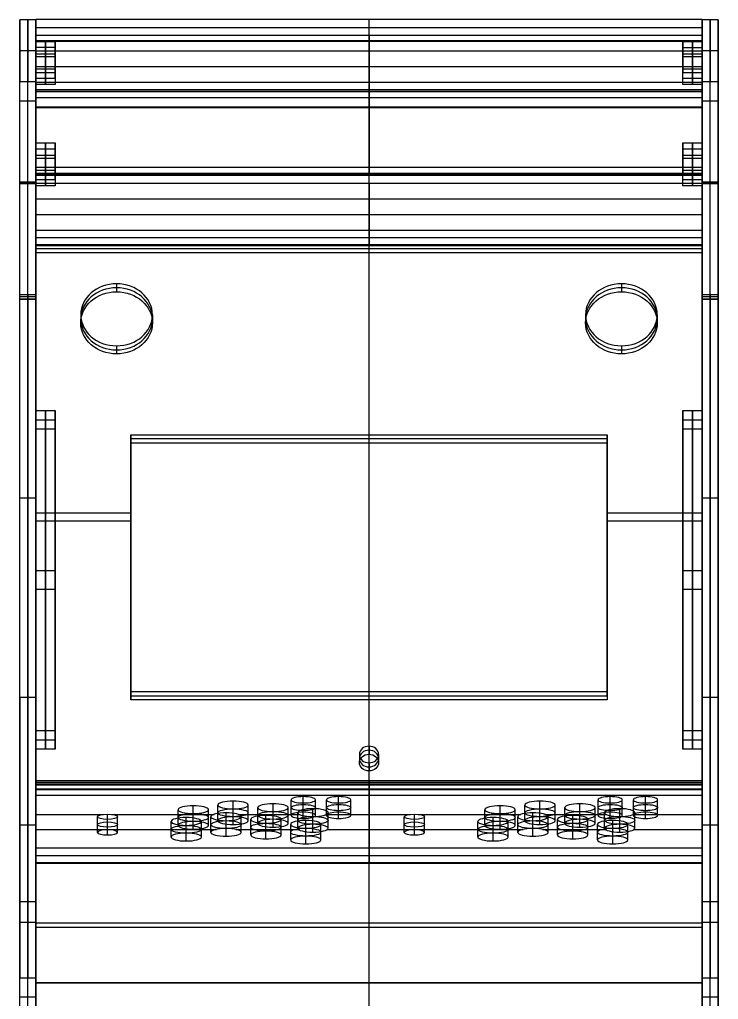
# Model space of a CAD drawing. Header units: inches. Extents: x -39 to 1364, y -34 to 172.
# Drawn here: x 196.37 to 229.08, y 35.23 to 81.08 of the extents above; entities that cross this region are included whole.
import ezdxf

# ---------------------------------------------------------------- set-up
doc = ezdxf.new("R2010")
doc.units = ezdxf.units.IN
doc.header["$MEASUREMENT"] = 0
doc.layers.get('0').update_dxf_attribs({"true_color": 0x000000})

# ---------------------------------------------------------------- blocks, each defined once
blk = doc.blocks.new('Buttonpanel')
at = {"color": 0, "linetype": 'ByBlock', "lineweight": -2}
for p, q in [((31.52, 95.881, -21.868), (31.52, 96.229, -21.265)), ((31.52, 96.229, -21.265), (31.52, 89.563, 3.615)), ((-1.485, 96.055, -21.566), (64.525, 96.055, -21.566)), ((-1.485, 88.73, 3.392), (-1.485, 95.524, -21.963)), ((-1.485, 95.346, -22.011), (64.525, 95.346, -22.011)), ((31.52, 95.881, -21.868), (31.52, 94.811, -22.154)), ((64.525, 95.524, -21.963), (64.525, 88.73, 3.392)), ((18.059, 92.668, -14.155), (18.059, 94.213, -13.741)), ((23.809, 92.797, -14.638), (23.809, 94.343, -14.224)), ((25.009, 93.108, -15.797), (25.009, 94.653, -15.383)), ((26.209, 92.797, -14.638), (26.209, 94.343, -14.224)), ((27.309, 92.797, -14.638), (27.309, 94.343, -14.224)), ((28.509, 93.108, -15.797), (28.509, 94.653, -15.383)), ((29.709, 92.797, -14.638), (29.709, 94.343, -14.224)), ((31.52, 88.017, 3.201), (31.52, 94.811, -22.154)), ((48.459, 92.668, -14.155), (48.459, 94.213, -13.741)), ((54.209, 92.797, -14.638), (54.209, 94.343, -14.224)), ((55.409, 93.108, -15.797), (55.409, 94.653, -15.383)), ((56.609, 92.797, -14.638), (56.609, 94.343, -14.224)), ((57.709, 92.797, -14.638), (57.709, 94.343, -14.224)), ((58.909, 93.108, -15.797), (58.909, 94.653, -15.383)), ((60.109, 92.797, -14.638), (60.109, 94.343, -14.224)), ((12.609, 91.814, -10.968), (12.609, 93.359, -10.554)), ((14.109, 92.202, -12.417), (14.109, 93.747, -12.003)), ((15.609, 91.814, -10.968), (15.609, 93.359, -10.554)), ((16.559, 92.28, -12.706), (16.559, 93.825, -12.292)), ((18.059, 91.891, -11.258), (18.059, 93.437, -10.843)), ((19.559, 92.28, -12.706), (19.559, 93.825, -12.292)), ((20.509, 92.021, -11.74), (20.509, 93.566, -11.326)), ((22.009, 92.409, -13.189), (22.009, 93.954, -12.775)), ((22.009, 91.632, -10.292), (22.009, 93.178, -9.877)), ((23.509, 92.021, -11.74), (23.509, 93.566, -11.326)), ((25.009, 92.487, -13.479), (25.009, 94.032, -13.065)), ((25.959, 91.917, -11.354), (25.959, 93.463, -10.94)), ((28.509, 92.487, -13.479), (28.509, 94.032, -13.065)), ((43.009, 91.814, -10.968), (43.009, 93.359, -10.554)), ((44.509, 92.202, -12.417), (44.509, 93.747, -12.003)), ((46.009, 91.814, -10.968), (46.009, 93.359, -10.554)), ((46.959, 92.28, -12.706), (46.959, 93.825, -12.292)), ((48.459, 91.891, -11.258), (48.459, 93.437, -10.843)), ((49.959, 92.28, -12.706), (49.959, 93.825, -12.292)), ((50.909, 92.021, -11.74), (50.909, 93.566, -11.326)), ((52.409, 92.409, -13.189), (52.409, 93.954, -12.775)), ((52.409, 91.632, -10.292), (52.409, 93.178, -9.877)), ((53.909, 92.021, -11.74), (53.909, 93.566, -11.326)), ((55.409, 92.487, -13.479), (55.409, 94.032, -13.065)), ((56.359, 91.917, -11.354), (56.359, 93.463, -10.94)), ((58.909, 92.487, -13.479), (58.909, 94.032, -13.065)), ((-1.485, 92.955, -9.047), (-1.485, 91.41, -9.461)), ((-1.485, 92.896, -8.825), (5.2, 92.896, -8.825)), ((4.614, 91.115, -8.36), (4.614, 92.66, -7.946)), ((5.614, 91.374, -9.326), (5.614, 92.919, -8.912)), ((5.614, 90.856, -7.394), (5.614, 92.401, -6.98)), ((6.028, 92.896, -8.825), (16.166, 92.896, -8.825)), ((6.614, 91.115, -8.36), (6.614, 92.66, -7.946)), ((11.909, 90.649, -6.621), (11.909, 92.194, -6.207)), ((13.409, 91.037, -8.07), (13.409, 92.583, -7.656)), ((14.109, 91.425, -9.519), (14.109, 92.971, -9.105)), ((14.909, 90.649, -6.621), (14.909, 92.194, -6.207)), ((15.859, 91.115, -8.36), (15.859, 92.66, -7.946)), ((17.359, 91.503, -9.809), (17.359, 93.049, -9.395)), ((17.359, 90.727, -6.911), (17.359, 92.272, -6.497)), ((18.551, 92.896, -8.825), (24.627, 92.896, -8.825)), ((18.859, 91.115, -8.36), (18.859, 92.66, -7.946)), ((19.809, 90.856, -7.394), (19.809, 92.401, -6.98)), ((21.309, 91.244, -8.843), (21.309, 92.79, -8.429)), ((22.809, 90.856, -7.394), (22.809, 92.401, -6.98)), ((24.459, 91.529, -9.905), (24.459, 93.074, -9.491)), ((25.259, 90.752, -7.007), (25.259, 92.298, -6.593)), ((25.959, 91.141, -8.456), (25.959, 92.686, -8.042)), ((27.291, 92.896, -8.825), (35.6, 92.896, -8.825)), ((27.459, 91.529, -9.905), (27.459, 93.074, -9.491)), ((35.014, 91.115, -8.36), (35.014, 92.66, -7.946)), ((36.014, 91.374, -9.326), (36.014, 92.919, -8.912)), ((36.014, 90.856, -7.394), (36.014, 92.401, -6.98)), ((36.428, 92.896, -8.825), (46.566, 92.896, -8.825)), ((37.014, 91.115, -8.36), (37.014, 92.66, -7.946)), ((42.309, 90.649, -6.621), (42.309, 92.194, -6.207)), ((43.809, 91.037, -8.07), (43.809, 92.583, -7.656)), ((44.509, 91.425, -9.519), (44.509, 92.971, -9.105)), ((45.309, 90.649, -6.621), (45.309, 92.194, -6.207)), ((46.259, 91.115, -8.36), (46.259, 92.66, -7.946)), ((47.759, 91.503, -9.809), (47.759, 93.049, -9.395)), ((47.759, 90.727, -6.911), (47.759, 92.272, -6.497)), ((48.951, 92.896, -8.825), (55.027, 92.896, -8.825)), ((49.259, 91.115, -8.36), (49.259, 92.66, -7.946)), ((50.209, 90.856, -7.394), (50.209, 92.401, -6.98)), ((51.709, 91.244, -8.843), (51.709, 92.79, -8.429)), ((53.209, 90.856, -7.394), (53.209, 92.401, -6.98)), ((54.859, 91.529, -9.905), (54.859, 93.074, -9.491)), ((55.659, 90.752, -7.007), (55.659, 92.298, -6.593)), ((56.359, 91.141, -8.456), (56.359, 92.686, -8.042)), ((57.691, 92.896, -8.825), (64.525, 92.896, -8.825)), ((57.859, 91.529, -9.905), (57.859, 93.074, -9.491)), ((64.525, 92.955, -9.047), (64.525, 91.41, -9.461)), ((-1.485, 91.414, -9.477), (16.403, 91.414, -9.477)), ((13.409, 90.261, -5.172), (13.409, 91.806, -4.758)), ((18.314, 91.414, -9.477), (24.526, 91.414, -9.477)), ((21.309, 90.468, -5.945), (21.309, 92.013, -5.531)), ((23.759, 90.364, -5.559), (23.759, 91.91, -5.144)), ((25.259, 89.976, -4.11), (25.259, 91.522, -3.696)), ((26.759, 90.364, -5.559), (26.759, 91.91, -5.144)), ((27.392, 91.414, -9.477), (46.803, 91.414, -9.477)), ((43.809, 90.261, -5.172), (43.809, 91.806, -4.758)), ((48.714, 91.414, -9.477), (54.926, 91.414, -9.477)), ((51.709, 90.468, -5.945), (51.709, 92.013, -5.531)), ((54.159, 90.364, -5.559), (54.159, 91.91, -5.144)), ((55.659, 89.976, -4.11), (55.659, 91.522, -3.696)), ((57.159, 90.364, -5.559), (57.159, 91.91, -5.144)), ((57.792, 91.414, -9.477), (64.525, 91.414, -9.477)), ((31.52, 89.563, 3.615), (31.52, 88.017, 3.201)), ((64.525, 88.79, 3.408), (-1.485, 88.79, 3.408))]:
    blk.add_line(p, q, dxfattribs=at)
at = {"color": 0, "linetype": 'ByBlock', "lineweight": -2, "extrusion": (0, 0.965926, 0.258819)}
for centre, radius in [((-18.059, -36.157, 86.647), 1.5), ((-22.009, -35.157, 86.647), 1.5), ((-25.009, -38.157, 86.647), 1.2), ((-28.509, -38.157, 86.647), 1.2), ((-48.459, -36.157, 86.647), 1.5), ((-52.409, -35.157, 86.647), 1.5), ((-55.409, -38.157, 86.647), 1.2), ((-58.909, -38.157, 86.647), 1.2), ((-14.109, -34.357, 86.647), 1.5), ((-17.359, -31.657, 86.647), 1.5), ((-25.959, -33.257, 86.647), 1.5), ((-44.509, -34.357, 86.647), 1.5), ((-47.759, -31.657, 86.647), 1.5), ((-56.359, -33.257, 86.647), 1.5), ((-5.614, -31.657, 86.647), 1), ((-13.409, -29.857, 86.647), 1.5), ((-21.309, -30.657, 86.647), 1.5), ((-25.259, -28.757, 86.647), 1.5), ((-36.014, -31.657, 86.647), 1), ((-43.809, -29.857, 86.647), 1.5), ((-51.709, -30.657, 86.647), 1.5), ((-55.659, -28.757, 86.647), 1.5)]:
    blk.add_circle(centre, radius, dxfattribs=at)
for centre, radius, start, end in [((-18.059, -36.157, 87.447), 1.5, 180, 0), ((-28.509, -38.157, 87.447), 1.2, 180, 360), ((-48.459, -36.157, 87.447), 1.5, 180, 360), ((-55.409, -38.157, 87.447), 1.2, 180, 0), ((-58.909, -38.157, 87.447), 1.2, 180, 360), ((-14.109, -34.357, 87.447), 1.5, 180, 0), ((-25.959, -33.257, 87.447), 1.5, 180, 0), ((-44.509, -34.357, 87.447), 1.5, 180, 360), ((-44.509, -34.357, 87.447), 1.5, 360, 180), ((-56.359, -33.257, 87.447), 1.5, 180, 0), ((-13.409, -29.857, 87.447), 1.5, 180, 0), ((-14.109, -34.357, 85.847), 1.5, 180, 0), ((-17.359, -31.657, 87.447), 1.5, 180, 0), ((-18.059, -36.157, 85.847), 1.5, 180, 0), ((-21.309, -30.657, 87.447), 1.5, 180, 360), ((-22.009, -35.157, 85.847), 1.5, 180, 0), ((-25.259, -28.757, 87.447), 1.5, 180, 0), ((-28.509, -38.157, 85.847), 1.2, 180, 360), ((-43.809, -29.857, 87.447), 1.5, 180, 360), ((-44.509, -34.357, 85.847), 1.5, 180, 360), ((-47.759, -31.657, 87.447), 1.5, 180, 360), ((-48.459, -36.157, 85.847), 1.5, 180, 0), ((-48.459, -36.157, 85.847), 1.5, 0, 180), ((-51.709, -30.657, 87.447), 1.5, 180, 0), ((-52.409, -35.157, 85.847), 1.5, 180, 0), ((-55.659, -28.757, 87.447), 1.5, 180, 360), ((-55.409, -38.157, 85.847), 1.2, 180, 0), ((-58.909, -38.157, 85.847), 1.2, 180, 0), ((-58.909, -38.157, 85.847), 1.2, 0, 180), ((-5.614, -31.657, 85.847), 1, 180, 0), ((-17.359, -31.657, 85.847), 1.5, 180, 360), ((-21.309, -30.657, 85.847), 1.5, 180, 360), ((-22.009, -35.157, 85.847), 1.5, 0, 180), ((-36.014, -31.657, 85.847), 1, 180, 0), ((-47.759, -31.657, 85.847), 1.5, 180, 0), ((-51.709, -30.657, 85.847), 1.5, 180, 0), ((-52.409, -35.157, 85.847), 1.5, 0, 180), ((-56.359, -33.257, 85.847), 1.5, 180, 0), ((-56.359, -33.257, 85.847), 1.5, 0, 180), ((-25.259, -28.757, 85.847), 1.5, 180, 0), ((-25.259, -28.757, 85.847), 1.5, 0, 180), ((-43.809, -29.857, 85.847), 1.5, 180, 0), ((-47.759, -31.657, 85.847), 1.5, 0, 180), ((-55.659, -28.757, 85.847), 1.5, 180, 0)]:
    blk.add_arc(centre, radius, start, end, dxfattribs=at)
at = {"color": 0, "linetype": 'ByBlock', "lineweight": -2, "extrusion": (1.1822e-14, 0.965926, 0.258819)}
blk.add_arc((-25.009, -38.157, 87.447), 1.2, 180, 0, dxfattribs=at)
at = {"color": 0, "linetype": 'ByBlock', "lineweight": -2, "extrusion": (5.71943e-15, 0.965926, 0.258819)}
blk.add_arc((-25.009, -38.157, 87.447), 1.2, 0, 180, dxfattribs=at)
at = {"color": 0, "linetype": 'ByBlock', "lineweight": -2, "extrusion": (3.99535e-15, 0.965926, 0.258819)}
blk.add_arc((-28.509, -38.157, 87.447), 1.2, 0, 180, dxfattribs=at)
at = {"color": 0, "linetype": 'ByBlock', "lineweight": -2, "extrusion": (6.29412e-15, 0.965926, 0.258819)}
for centre, start, end in [((-55.409, -38.157, 87.447), 0, 180), ((-25.009, -38.157, 85.847), 180, 0)]:
    blk.add_arc(centre, 1.2, start, end, dxfattribs=at)
at = {"color": 0, "linetype": 'ByBlock', "lineweight": -2, "extrusion": (5.14474e-15, 0.965926, 0.258819)}
blk.add_arc((-58.909, -38.157, 87.447), 1.2, 360, 180, dxfattribs=at)
at = {"color": 0, "linetype": 'ByBlock', "lineweight": -2, "extrusion": (-9.1951e-16, 0.965926, 0.258819)}
blk.add_arc((-14.109, -34.357, 87.447), 1.5, 360, 180, dxfattribs=at)
at = {"color": 0, "linetype": 'ByBlock', "lineweight": -2, "extrusion": (3.65603e-15, 0.965926, 0.258819)}
blk.add_arc((-18.059, -36.157, 87.447), 1.5, 0, 180, dxfattribs=at)
at = {"color": 0, "linetype": 'ByBlock', "lineweight": -2, "extrusion": (4.57554e-15, 0.965926, 0.258819)}
for centre, start, end in [((-22.009, -35.157, 87.447), 180, 0), ((-18.059, -36.157, 85.847), 0, 180), ((-56.359, -33.257, 87.447), 0, 180)]:
    blk.add_arc(centre, 1.5, start, end, dxfattribs=at)
at = {"color": 0, "linetype": 'ByBlock', "lineweight": -2, "extrusion": (-4.88205e-15, 0.965926, 0.258819)}
blk.add_arc((-22.009, -35.157, 87.447), 1.5, 0, 180, dxfattribs=at)
at = {"color": 0, "linetype": 'ByBlock', "lineweight": -2, "extrusion": (4.26904e-15, 0.965926, 0.258819)}
for centre, start in [((-48.459, -36.157, 87.447), 360), ((-25.959, -33.257, 87.447), 0)]:
    blk.add_arc(centre, 1.5, start, 180, dxfattribs=at)
at = {"color": 0, "linetype": 'ByBlock', "lineweight": -2, "extrusion": (5.18855e-15, 0.965926, 0.258819)}
for centre, start, end in [((-52.409, -35.157, 87.447), 180, 0), ((-51.709, -30.657, 85.847), 0, 180)]:
    blk.add_arc(centre, 1.5, start, end, dxfattribs=at)
at = {"color": 0, "linetype": 'ByBlock', "lineweight": -2, "extrusion": (-4.26904e-15, 0.965926, 0.258819)}
blk.add_arc((-52.409, -35.157, 87.447), 1.5, 0, 180, dxfattribs=at)
at = {"color": 0, "linetype": 'ByBlock', "lineweight": -2, "extrusion": (-7.55295e-15, -0.965926, -0.258819)}
blk.add_arc((5.614, -31.657, -87.447), 1, 180, 360, dxfattribs=at)
at = {"color": 0, "linetype": 'ByBlock', "lineweight": -2, "extrusion": (0, -0.965926, -0.258819)}
for centre, start in [((5.614, -31.657, -87.447), 360), ((36.014, -31.657, -87.447), 0)]:
    blk.add_arc(centre, 1, start, 180, dxfattribs=at)
at = {"color": 0, "linetype": 'ByBlock', "lineweight": -2, "extrusion": (4.7288e-15, 0.965926, 0.258819)}
for centre in [(-13.409, -29.857, 87.447), (-43.809, -29.857, 87.447), (-44.509, -34.357, 85.847)]:
    blk.add_arc(centre, 1.5, 0, 180, dxfattribs=at)
at = {"color": 0, "linetype": 'ByBlock', "lineweight": -2, "extrusion": (7.66258e-17, 0.965926, 0.258819)}
blk.add_arc((-17.359, -31.657, 87.447), 1.5, 360, 180, dxfattribs=at)
at = {"color": 0, "linetype": 'ByBlock', "lineweight": -2, "extrusion": (5.41843e-15, 0.965926, 0.258819)}
blk.add_arc((-21.309, -30.657, 87.447), 1.5, 360, 180, dxfattribs=at)
at = {"color": 0, "linetype": 'ByBlock', "lineweight": -2, "extrusion": (6.10256e-15, 0.965926, 0.258819)}
blk.add_arc((-25.009, -38.157, 85.847), 1.2, 0, 180, dxfattribs=at)
at = {"color": 0, "linetype": 'ByBlock', "lineweight": -2, "extrusion": (-1.53252e-15, 0.965926, 0.258819)}
blk.add_arc((-28.509, -38.157, 85.847), 1.2, 360, 180, dxfattribs=at)
at = {"color": 0, "linetype": 'ByBlock', "lineweight": -2, "extrusion": (-6.63344e-15, -0.965926, -0.258819)}
blk.add_arc((36.014, -31.657, -87.447), 1, 180, 0, dxfattribs=at)
at = {"color": 0, "linetype": 'ByBlock', "lineweight": -2, "extrusion": (-2.29877e-16, 0.965926, 0.258819)}
blk.add_arc((-47.759, -31.657, 87.447), 1.5, 0, 180, dxfattribs=at)
at = {"color": 0, "linetype": 'ByBlock', "lineweight": -2, "extrusion": (4.59755e-16, 0.965926, 0.258819)}
for centre in [(-51.709, -30.657, 87.447), (-17.359, -31.657, 85.847)]:
    blk.add_arc(centre, 1.5, 0, 180, dxfattribs=at)
at = {"color": 0, "linetype": 'ByBlock', "lineweight": -2, "extrusion": (6.48569e-15, 0.965926, 0.258819)}
blk.add_arc((-55.409, -38.157, 85.847), 1.2, 0, 180, dxfattribs=at)
at = {"color": 0, "linetype": 'ByBlock', "lineweight": -2, "extrusion": (1.53252e-16, 0.965926, 0.258819)}
for centre in [(-14.109, -34.357, 85.847), (-25.959, -33.257, 85.847)]:
    blk.add_arc(centre, 1.5, 0, 180, dxfattribs=at)
at = {"color": 0, "linetype": 'ByBlock', "lineweight": -2, "extrusion": (-1.53252e-16, 0.965926, 0.258819)}
for centre, start, end in [((-25.259, -28.757, 87.447), 0, 180), ((-25.959, -33.257, 85.847), 180, 0)]:
    blk.add_arc(centre, 1.5, start, end, dxfattribs=at)
at = {"color": 0, "linetype": 'ByBlock', "lineweight": -2, "extrusion": (5.0353e-15, 0.965926, 0.258819)}
blk.add_arc((-55.659, -28.757, 87.447), 1.5, 360, 180, dxfattribs=at)
at = {"color": 0, "linetype": 'ByBlock', "lineweight": -2, "extrusion": (9.1951e-16, 0.965926, 0.258819)}
blk.add_arc((-5.614, -31.657, 85.847), 1, 0, 180, dxfattribs=at)
at = {"color": 0, "linetype": 'ByBlock', "lineweight": -2, "extrusion": (4.95867e-15, 0.965926, 0.258819)}
for start, end in [(180, 0), (0, 180)]:
    blk.add_arc((-13.409, -29.857, 85.847), 1.5, start, end, dxfattribs=at)
at = {"color": 0, "linetype": 'ByBlock', "lineweight": -2, "extrusion": (5.49505e-15, 0.965926, 0.258819)}
blk.add_arc((-21.309, -30.657, 85.847), 1.5, 0, 180, dxfattribs=at)
at = {"color": 0, "linetype": 'ByBlock', "lineweight": -2, "extrusion": (6.86332e-15, 0.965926, 0.258819)}
blk.add_arc((-36.014, -31.657, 85.847), 1, 0, 180, dxfattribs=at)
at = {"color": 0, "linetype": 'ByBlock', "lineweight": -2, "extrusion": (4.88205e-15, 0.965926, 0.258819)}
blk.add_arc((-43.809, -29.857, 85.847), 1.5, 360, 180, dxfattribs=at)
at = {"color": 0, "linetype": 'ByBlock', "lineweight": -2, "extrusion": (6.13007e-16, 0.965926, 0.258819)}
blk.add_arc((-55.659, -28.757, 85.847), 1.5, 0, 180, dxfattribs=at)
at = {"color": 0, "linetype": 'ByBlock', "lineweight": -2}
for points in [[(-1.485, 96.229, -21.265), (-1.485, 95.881, -21.868)], [(64.525, 96.229, -21.265), (-1.485, 96.229, -21.265)], [(-1.485, 89.563, 3.615), (-1.485, 96.229, -21.265)], [(64.525, 95.881, -21.868), (64.525, 96.229, -21.265)], [(64.525, 96.229, -21.265), (64.525, 89.563, 3.615)], [(-1.485, 95.881, -21.868), (64.525, 95.881, -21.868)], [(-1.485, 94.811, -22.154), (-1.485, 95.881, -21.868)], [(64.525, 94.811, -22.154), (64.525, 95.881, -21.868)], [(-1.485, 88.017, 3.201), (-1.485, 94.811, -22.154)], [(-1.485, 94.811, -22.154), (64.525, 94.811, -22.154)], [(64.525, 88.017, 3.201), (64.525, 94.811, -22.154)], [(64.525, 89.563, 3.615), (-1.485, 89.563, 3.615)], [(-1.485, 88.017, 3.201), (-1.485, 89.563, 3.615)], [(64.525, 89.563, 3.615), (64.525, 88.017, 3.201)], [(64.525, 88.017, 3.201), (-1.485, 88.017, 3.201)]]:
    blk.add_open_spline(points, degree=1, dxfattribs=at)
blk = doc.blocks.new('Leftholdscreenpanel')
at = {"color": 0, "linetype": 'ByBlock', "lineweight": -2}
for p, q in [((-0.535, 129.617, -49.94), (-0.535, 131.454, -46.757)), ((-0.535, 131.454, -46.757), (-0.535, 99.758, -28.457)), ((-1.485, 130.535, -48.348), (0.415, 130.535, -48.348)), ((-1.485, 98.839, -30.048), (-1.485, 130.535, -48.348)), ((0.415, 98.839, -30.048), (0.415, 130.535, -48.348)), ((-0.535, 97.92, -31.64), (-0.535, 129.617, -49.94)), ((-1.485, 115.606, -37.607), (0.415, 115.606, -37.607)), ((-1.485, 115.606, -37.607), (-1.485, 113.768, -40.79)), ((0.415, 115.606, -37.607), (0.415, 113.768, -40.79)), ((-1.485, 113.768, -40.79), (0.415, 113.768, -40.79)), ((-0.535, 99.758, -28.457), (-0.535, 97.92, -31.64)), ((-1.485, 98.839, -30.048), (0.415, 98.839, -30.048))]:
    blk.add_line(p, q, dxfattribs=at)
for points in [[(-1.485, 129.617, -49.94), (-1.485, 131.454, -46.757)], [(-1.485, 131.454, -46.757), (0.415, 131.454, -46.757)], [(-1.485, 131.454, -46.757), (-1.485, 99.758, -28.457)], [(0.415, 131.454, -46.757), (0.415, 129.617, -49.94)], [(0.415, 99.758, -28.457), (0.415, 131.454, -46.757)], [(0.415, 129.617, -49.94), (-1.485, 129.617, -49.94)], [(-1.485, 97.92, -31.64), (-1.485, 129.617, -49.94)], [(0.415, 129.617, -49.94), (0.415, 97.92, -31.64)], [(-1.485, 99.758, -28.457), (0.415, 99.758, -28.457)], [(-1.485, 99.758, -28.457), (-1.485, 97.92, -31.64)], [(0.415, 97.92, -31.64), (0.415, 99.758, -28.457)], [(0.415, 97.92, -31.64), (-1.485, 97.92, -31.64)]]:
    blk.add_open_spline(points, degree=1, dxfattribs=at)
blk = doc.blocks.new('Rightholdscreenpanel')
at = {"color": 0, "linetype": 'ByBlock', "lineweight": -2}
for p, q in [((63.575, 129.617, -49.94), (63.575, 131.454, -46.757)), ((63.575, 131.454, -46.757), (63.575, 99.758, -28.457)), ((62.625, 130.535, -48.348), (64.525, 130.535, -48.348)), ((62.625, 98.839, -30.048), (62.625, 130.535, -48.348)), ((64.525, 98.839, -30.048), (64.525, 130.535, -48.348)), ((63.575, 97.92, -31.64), (63.575, 129.617, -49.94)), ((62.625, 115.606, -37.607), (64.525, 115.606, -37.607)), ((62.625, 115.606, -37.607), (62.625, 113.768, -40.79)), ((64.525, 115.606, -37.607), (64.525, 113.768, -40.79)), ((62.625, 113.768, -40.79), (64.525, 113.768, -40.79)), ((63.575, 99.758, -28.457), (63.575, 97.92, -31.64)), ((62.625, 98.839, -30.048), (64.525, 98.839, -30.048))]:
    blk.add_line(p, q, dxfattribs=at)
for points in [[(62.625, 129.617, -49.94), (62.625, 131.454, -46.757)], [(62.625, 131.454, -46.757), (64.525, 131.454, -46.757)], [(62.625, 131.454, -46.757), (62.625, 99.758, -28.457)], [(64.525, 131.454, -46.757), (64.525, 129.617, -49.94)], [(64.525, 99.758, -28.457), (64.525, 131.454, -46.757)], [(64.525, 129.617, -49.94), (62.625, 129.617, -49.94)], [(62.625, 97.92, -31.64), (62.625, 129.617, -49.94)], [(64.525, 129.617, -49.94), (64.525, 97.92, -31.64)], [(62.625, 99.758, -28.457), (64.525, 99.758, -28.457)], [(62.625, 99.758, -28.457), (62.625, 97.92, -31.64)], [(64.525, 97.92, -31.64), (64.525, 99.758, -28.457)], [(64.525, 97.92, -31.64), (62.625, 97.92, -31.64)]]:
    blk.add_open_spline(points, degree=1, dxfattribs=at)
blk = doc.blocks.new('Screenpanel')
at = {"color": 0, "linetype": 'ByBlock', "lineweight": -2}
for p, q in [((-1.485, 148.925, -52.571), (-1.485, 95.847, -21.927)), ((64.525, 148.925, -52.571), (-1.485, 148.925, -52.571)), ((31.52, 130.515, -41.019), (31.52, 149.325, -51.879)), ((31.52, 148.525, -53.264), (31.52, 149.325, -51.879)), ((31.52, 129.715, -42.405), (31.52, 148.525, -53.264)), ((64.525, 95.847, -21.927), (64.525, 148.925, -52.571)), ((6.515, 145.471, -49.654), (6.515, 144.671, -51.039)), ((56.525, 145.471, -49.654), (56.525, 144.671, -51.039)), ((2.965, 142.397, -47.879), (2.965, 141.597, -49.264)), ((10.065, 142.397, -47.879), (10.065, 141.597, -49.264)), ((52.975, 142.397, -47.879), (52.975, 141.597, -49.264)), ((60.075, 142.397, -47.879), (60.075, 141.597, -49.264)), ((6.515, 139.322, -46.104), (6.515, 138.522, -47.489)), ((56.525, 139.322, -46.104), (56.525, 138.522, -47.489)), ((7.92, 130.115, -41.712), (7.92, 104.654, -27.012)), ((55.12, 130.115, -41.712), (7.92, 130.115, -41.712)), ((31.52, 129.715, -42.405), (31.52, 130.515, -41.019)), ((55.12, 104.654, -27.012), (55.12, 130.115, -41.712)), ((-1.485, 121.986, -37.942), (-1.485, 122.786, -36.556)), ((-1.485, 122.786, -36.556), (7.92, 122.786, -36.556)), ((55.12, 122.786, -36.556), (64.525, 122.786, -36.556)), ((64.525, 121.986, -37.942), (64.525, 122.786, -36.556)), ((-1.485, 121.986, -37.942), (7.92, 121.986, -37.942)), ((55.12, 121.986, -37.942), (64.525, 121.986, -37.942)), ((7.92, 116.985, -35.055), (7.92, 117.785, -33.669)), ((55.12, 116.985, -35.055), (55.12, 117.785, -33.669)), ((31.52, 99.668, -23.209), (31.52, 105.054, -26.319)), ((31.52, 104.254, -27.705), (31.52, 105.054, -26.319)), ((7.92, 104.654, -27.012), (55.12, 104.654, -27.012)), ((31.52, 98.868, -24.595), (31.52, 104.254, -27.705)), ((31.52, 99.668, -23.209), (31.52, 98.868, -24.595)), ((30.57, 98.845, -22.734), (30.57, 98.045, -24.12)), ((31.52, 98.022, -22.259), (31.52, 97.222, -23.645)), ((31.52, 96.247, -21.234), (31.52, 98.022, -22.259)), ((32.47, 98.845, -22.734), (32.47, 98.045, -24.12)), ((31.52, 95.447, -22.62), (31.52, 97.222, -23.645)), ((31.52, 95.447, -22.62), (31.52, 96.247, -21.234)), ((-1.485, 95.847, -21.927), (64.525, 95.847, -21.927))]:
    blk.add_line(p, q, dxfattribs=at)
at = {"color": 0, "linetype": 'ByBlock', "lineweight": -2, "extrusion": (8.88178e-16, -0.5, -0.866025)}
for centre in [(6.515, -147.258, -29.734), (6.515, -147.258, -28.934)]:
    blk.add_circle(centre, 3.55, dxfattribs=at)
at = {"color": 0, "linetype": 'ByBlock', "lineweight": -2, "extrusion": (0, -0.5, -0.866025)}
for centre, radius in [((56.525, -147.258, -29.734), 3.55), ((56.525, -147.258, -28.934), 3.55), ((31.52, -96.969, -29.734), 0.95), ((31.52, -96.969, -28.934), 0.95)]:
    blk.add_circle(centre, radius, dxfattribs=at)
at = {"color": 0, "linetype": 'ByBlock', "lineweight": -2, "extrusion": (1.13484e-15, -0.5, -0.866025)}
blk.add_arc((6.515, -147.258, -28.134), 3.55, 180, 0, dxfattribs=at)
at = {"color": 0, "linetype": 'ByBlock', "lineweight": -2, "extrusion": (1.73337e-15, -0.5, -0.866025)}
blk.add_arc((56.525, -147.258, -28.134), 3.55, 180, 0, dxfattribs=at)
at = {"color": 0, "linetype": 'ByBlock', "lineweight": -2, "extrusion": (2.00153e-15, -0.5, -0.866025)}
blk.add_arc((6.515, -147.258, -28.134), 3.55, 360, 180, dxfattribs=at)
at = {"color": 0, "linetype": 'ByBlock', "lineweight": -2, "extrusion": (0, -0.5, -0.866025)}
for centre, radius in [((56.525, -147.258, -28.134), 3.55), ((31.52, -96.969, -28.134), 0.95)]:
    blk.add_arc(centre, radius, 0, 180, dxfattribs=at)
at = {"color": 0, "linetype": 'ByBlock', "lineweight": -2, "extrusion": (-4.85801e-15, -0.5, -0.866025)}
blk.add_arc((31.52, -96.969, -28.134), 0.95, 180, 0, dxfattribs=at)
at = {"color": 0, "linetype": 'ByBlock', "lineweight": -2}
for points in [[(-1.485, 96.247, -21.234), (-1.485, 149.325, -51.879)], [(-1.485, 149.325, -51.879), (-1.485, 148.525, -53.264)], [(64.525, 149.325, -51.879), (-1.485, 149.325, -51.879)], [(-1.485, 148.525, -53.264), (-1.485, 95.447, -22.62)], [(64.525, 148.525, -53.264), (-1.485, 148.525, -53.264)], [(64.525, 96.247, -21.234), (64.525, 149.325, -51.879)], [(64.525, 148.525, -53.264), (64.525, 149.325, -51.879)], [(64.525, 95.447, -22.62), (64.525, 148.525, -53.264)], [(7.92, 105.054, -26.319), (7.92, 130.515, -41.019)], [(7.92, 130.515, -41.019), (55.12, 130.515, -41.019)], [(7.92, 130.515, -41.019), (7.92, 129.715, -42.405)], [(55.12, 130.515, -41.019), (55.12, 105.054, -26.319)], [(55.12, 129.715, -42.405), (55.12, 130.515, -41.019)], [(7.92, 129.715, -42.405), (55.12, 129.715, -42.405)], [(7.92, 104.254, -27.705), (7.92, 129.715, -42.405)], [(55.12, 129.715, -42.405), (55.12, 104.254, -27.705)], [(55.12, 105.054, -26.319), (7.92, 105.054, -26.319)], [(7.92, 105.054, -26.319), (7.92, 104.254, -27.705)], [(55.12, 105.054, -26.319), (55.12, 104.254, -27.705)], [(55.12, 104.254, -27.705), (7.92, 104.254, -27.705)], [(-1.485, 95.447, -22.62), (-1.485, 96.247, -21.234)], [(-1.485, 96.247, -21.234), (64.525, 96.247, -21.234)], [(64.525, 96.247, -21.234), (64.525, 95.447, -22.62)], [(-1.485, 95.447, -22.62), (64.525, 95.447, -22.62)]]:
    blk.add_open_spline(points, degree=1, dxfattribs=at)
blk = doc.blocks.new('Bottomrightholderlightbox')
at = {"color": 0, "linetype": 'ByBlock', "lineweight": -2}
for p, q in [((73.545, 159.158, -31.756), (73.545, 157.948, -36.607)), ((73.545, 156.101, -30.994), (73.545, 159.158, -31.756)), ((74.495, 158.553, -34.182), (72.595, 158.553, -34.182)), ((72.595, 155.497, -33.42), (72.595, 158.553, -34.182)), ((74.495, 155.497, -33.42), (74.495, 158.553, -34.182)), ((74.495, 157.63, -31.375), (72.595, 157.63, -31.375)), ((72.595, 156.42, -36.226), (72.595, 157.63, -31.375)), ((73.545, 157.948, -36.607), (73.545, 154.892, -35.845)), ((74.495, 157.63, -31.375), (74.495, 156.42, -36.226)), ((74.495, 156.42, -36.226), (72.595, 156.42, -36.226)), ((74.495, 155.497, -33.42), (72.595, 155.497, -33.42)), ((73.545, 154.892, -35.845), (73.545, 156.101, -30.994))]:
    blk.add_line(p, q, dxfattribs=at)
for points in [[(72.595, 157.948, -36.607), (72.595, 159.158, -31.756)], [(72.595, 159.158, -31.756), (74.495, 159.158, -31.756)], [(72.595, 159.158, -31.756), (72.595, 156.101, -30.994)], [(74.495, 159.158, -31.756), (74.495, 157.948, -36.607)], [(74.495, 156.101, -30.994), (74.495, 159.158, -31.756)], [(72.595, 154.892, -35.845), (72.595, 157.948, -36.607)], [(72.595, 157.948, -36.607), (74.495, 157.948, -36.607)], [(74.495, 157.948, -36.607), (74.495, 154.892, -35.845)], [(72.595, 156.101, -30.994), (74.495, 156.101, -30.994)], [(72.595, 154.892, -35.845), (72.595, 156.101, -30.994)], [(74.495, 156.101, -30.994), (74.495, 154.892, -35.845)], [(74.495, 154.892, -35.845), (72.595, 154.892, -35.845)]]:
    blk.add_open_spline(points, degree=1, dxfattribs=at)
blk = doc.blocks.new('Bottomleftholderlightbox')
at = {"color": 0, "linetype": 'ByBlock', "lineweight": -2}
for p, q in [((-0.535, 159.158, -31.756), (-0.535, 157.948, -36.607)), ((-0.535, 156.101, -30.994), (-0.535, 159.158, -31.756)), ((0.415, 158.553, -34.182), (-1.485, 158.553, -34.182)), ((-1.485, 155.497, -33.42), (-1.485, 158.553, -34.182)), ((0.415, 155.497, -33.42), (0.415, 158.553, -34.182)), ((0.415, 157.63, -31.375), (-1.485, 157.63, -31.375)), ((-1.485, 156.42, -36.226), (-1.485, 157.63, -31.375)), ((-0.535, 157.948, -36.607), (-0.535, 154.892, -35.845)), ((0.415, 157.63, -31.375), (0.415, 156.42, -36.226)), ((0.415, 156.42, -36.226), (-1.485, 156.42, -36.226)), ((0.415, 155.497, -33.42), (-1.485, 155.497, -33.42)), ((-0.535, 154.892, -35.845), (-0.535, 156.101, -30.994))]:
    blk.add_line(p, q, dxfattribs=at)
for points in [[(-1.485, 157.948, -36.607), (-1.485, 159.158, -31.756)], [(-1.485, 159.158, -31.756), (0.415, 159.158, -31.756)], [(-1.485, 159.158, -31.756), (-1.485, 156.101, -30.994)], [(0.415, 159.158, -31.756), (0.415, 157.948, -36.607)], [(0.415, 156.101, -30.994), (0.415, 159.158, -31.756)], [(-1.485, 154.892, -35.845), (-1.485, 157.948, -36.607)], [(-1.485, 157.948, -36.607), (0.415, 157.948, -36.607)], [(0.415, 157.948, -36.607), (0.415, 154.892, -35.845)], [(-1.485, 156.101, -30.994), (0.415, 156.101, -30.994)], [(-1.485, 154.892, -35.845), (-1.485, 156.101, -30.994)], [(0.415, 156.101, -30.994), (0.415, 154.892, -35.845)], [(0.415, 154.892, -35.845), (-1.485, 154.892, -35.845)]]:
    blk.add_open_spline(points, degree=1, dxfattribs=at)
blk = doc.blocks.new('Leftpanel')
at = {"color": 0, "linetype": 'ByBlock', "lineweight": -2}
for p, q in [((-2.285, 171.594, -31.255), (-2.285, 165.491, -55.731)), ((-2.285, 155.515, -26.644), (-2.285, 171.594, -31.255)), ((-3.085, 168.542, -43.493), (-1.485, 168.542, -43.493)), ((-2.285, -1.054, -55.731), (-2.285, 165.491, -55.731)), ((-3.085, 163.554, -28.949), (-1.485, 163.554, -28.949)), ((-1.485, 155.452, -26.862), (-3.085, 155.452, -26.862)), ((-3.085, 155.389, -27.081), (-1.485, 155.389, -27.081)), ((-2.285, 155.515, -26.644), (-2.285, 155.389, -27.081)), ((-3.095, 143.922, -33.062), (-3.095, 143.916, -33.081)), ((-1.475, 143.922, -33.062), (-3.095, 143.922, -33.062)), ((-3.095, 143.919, -33.071), (-1.475, 143.919, -33.071)), ((-3.095, 143.916, -33.081), (-1.475, 143.916, -33.081)), ((-1.485, 144.356, -33.197), (-3.085, 144.356, -33.197)), ((-1.485, 144.148, -33.137), (-3.085, 144.148, -33.137)), ((-2.285, 144.356, -33.197), (-2.285, 143.94, -33.077)), ((-2.285, 143.922, -33.062), (-2.285, 143.916, -33.081)), ((-2.285, 143.919, -33.071), (-2.285, 104.483, -21.763)), ((-1.475, 143.916, -33.081), (-1.475, 143.922, -33.062)), ((-1.485, 124.201, -27.417), (-3.085, 124.201, -27.417)), ((-3.085, -1.054, -25.731), (-3.085, 118.321, -25.731)), ((-1.485, -1.054, -25.731), (-1.485, 118.321, -25.731)), ((-2.285, 91.821, 4.269), (-2.285, 76.709, 4.269)), ((-3.085, 85.27, 4.269), (-3.085, 85.27, -55.731)), ((-1.485, 85.27, 4.269), (-1.485, 85.27, -55.731)), ((-3.085, 84.265, 4.269), (-1.485, 84.265, 4.269)), ((-3.085, 82.218, -55.731), (-1.485, 82.218, -55.731)), ((-2.285, 72.921, -4.656), (-2.285, 76.709, 4.269)), ((-3.085, 74.815, -0.194), (-1.485, 74.815, -0.194)), ((-3.095, 72.911, -4.652), (-3.095, 72.93, -4.66)), ((-3.095, 72.93, -4.66), (-1.475, 72.93, -4.66)), ((-3.095, 72.92, -4.656), (-1.475, 72.92, -4.656)), ((-1.475, 72.911, -4.652), (-3.095, 72.911, -4.652)), ((-2.285, 72.911, -4.652), (-2.285, 72.93, -4.66)), ((-2.285, -1.054, -4.656), (-2.285, 72.92, -4.656)), ((-1.475, 72.93, -4.66), (-1.475, 72.911, -4.652)), ((-3.085, 35.933, -4.656), (-1.485, 35.933, -4.656)), ((-3.085, -1.054, -30.194), (-1.485, -1.054, -30.194)), ((-2.285, -1.054, -4.656), (-2.285, -1.054, -55.731))]:
    blk.add_line(p, q, dxfattribs=at)
at = {"color": 0, "linetype": 'ByBlock', "lineweight": -2, "extrusion": (1, 0, 0)}
for centre in [(146.51, -24.073, -3.085), (146.51, -24.073, -2.285)]:
    blk.add_arc(centre, 9.375, 256.71518, 341.28794, dxfattribs=at)
at = {"color": 0, "linetype": 'ByBlock', "lineweight": -2, "extrusion": (-1, 0, 0)}
for centre, radius, start, end in [((-146.51, -24.073, 1.485), 9.375, 198.71206, 283.28482), ((-126.681, 5.13, 3.085), 34.871, 309.53654, 358.5851), ((-126.681, 5.13, 2.285), 34.871, 309.53654, 358.5851), ((-126.681, 5.13, 1.485), 34.871, 309.53654, 358.5851)]:
    blk.add_arc(centre, radius, start, end, dxfattribs=at)
at = {"color": 0, "linetype": 'ByBlock', "lineweight": -2}
for points in [[(-3.085, 171.594, -31.255), (-3.085, 165.491, -55.731)], [(-1.485, 171.594, -31.255), (-3.085, 171.594, -31.255)], [(-3.085, 155.515, -26.644), (-3.085, 171.594, -31.255)], [(-1.485, 165.491, -55.731), (-1.485, 171.594, -31.255)], [(-1.485, 171.594, -31.255), (-1.485, 155.515, -26.644)], [(-3.085, 165.491, -55.731), (-1.485, 165.491, -55.731)], [(-3.085, -1.054, -55.731), (-3.085, 165.491, -55.731)], [(-1.485, -1.054, -55.731), (-1.485, 165.491, -55.731)], [(-1.485, 155.515, -26.644), (-3.085, 155.515, -26.644)], [(-3.085, 155.515, -26.644), (-3.085, 155.389, -27.081)], [(-1.485, 155.515, -26.644), (-1.485, 155.389, -27.081)], [(-3.085, 143.94, -33.077), (-3.085, 144.356, -33.197)], [(-1.485, 143.94, -33.077), (-3.085, 143.94, -33.077)], [(-1.485, 143.919, -33.071), (-3.085, 143.919, -33.071)], [(-3.085, 104.483, -21.763), (-3.085, 143.919, -33.071)], [(-1.485, 144.356, -33.197), (-1.485, 143.94, -33.077)], [(-1.485, 143.919, -33.071), (-1.485, 104.483, -21.763)], [(-1.485, 104.483, -21.763), (-3.085, 104.483, -21.763)], [(-3.085, 91.821, 4.269), (-3.085, 76.709, 4.269)], [(-1.485, 91.821, 4.269), (-3.085, 91.821, 4.269)], [(-1.485, 91.821, 4.269), (-1.485, 76.709, 4.269)], [(-3.085, 76.709, 4.269), (-1.485, 76.709, 4.269)], [(-3.085, 72.921, -4.656), (-3.085, 76.709, 4.269)], [(-1.485, 76.709, 4.269), (-1.485, 72.921, -4.656)], [(-1.485, 72.921, -4.656), (-3.085, 72.921, -4.656)], [(-3.085, -1.054, -4.656), (-3.085, 72.921, -4.656)], [(-1.485, 72.921, -4.656), (-1.485, -1.054, -4.656)], [(-1.485, -1.054, -4.656), (-3.085, -1.054, -4.656)], [(-1.485, -1.054, -55.731), (-3.085, -1.054, -55.731)], [(-3.085, -1.054, -4.656), (-3.085, -1.054, -55.731)], [(-1.485, -1.054, -4.656), (-1.485, -1.054, -55.731)]]:
    blk.add_open_spline(points, degree=1, dxfattribs=at)
for points, weights in [([(-3.085, 143.919, -33.071), (-3.085, 143.929, -33.074), (-3.085, 143.94, -33.077)], [0.96755331438, 0.967151821013, 0.966751741656]), ([(-2.285, 143.919, -33.071), (-2.285, 143.929, -33.074), (-2.285, 143.94, -33.077)], [0.96755331438, 0.967151821013, 0.966751741656]), ([(-1.485, 143.94, -33.077), (-1.485, 143.929, -33.074), (-1.485, 143.919, -33.071)], [0.966751741656, 0.967151821013, 0.96755331438])]:
    blk.add_rational_spline(points, weights, degree=2, dxfattribs=at)
blk = doc.blocks.new('Frontpanelbelowbuttonpanel')
at = {"color": 0, "linetype": 'ByBlock', "lineweight": -2}
for p, q in [((-1.485, 88.083, 2.419), (-1.485, 76.225, 2.419)), ((64.525, 88.083, 2.419), (-1.485, 88.083, 2.419)), ((31.52, 88.083, 1.619), (31.52, 88.083, 3.219)), ((31.52, 76.225, 3.219), (31.52, 88.083, 3.219)), ((31.52, 76.225, 1.619), (31.52, 88.083, 1.619)), ((64.525, 76.225, 2.419), (64.525, 88.083, 2.419)), ((-1.485, 82.154, 1.619), (-1.485, 82.154, 3.219)), ((-1.485, 82.154, 3.219), (64.525, 82.154, 3.219)), ((-1.485, 82.154, 1.619), (64.525, 82.154, 1.619)), ((64.525, 82.154, 1.619), (64.525, 82.154, 3.219)), ((-1.485, 76.225, 2.419), (64.525, 76.225, 2.419)), ((31.52, 76.225, 1.619), (31.52, 76.225, 3.219))]:
    blk.add_line(p, q, dxfattribs=at)
for points in [[(-1.485, 88.083, 1.619), (-1.485, 76.225, 1.619)], [(-1.485, 76.225, 3.219), (-1.485, 88.083, 3.219)], [(-1.485, 88.083, 3.219), (-1.485, 88.083, 1.619)], [(64.525, 88.083, 1.619), (-1.485, 88.083, 1.619)], [(-1.485, 88.083, 3.219), (64.525, 88.083, 3.219)], [(64.525, 76.225, 1.619), (64.525, 88.083, 1.619)], [(64.525, 88.083, 1.619), (64.525, 88.083, 3.219)], [(64.525, 88.083, 3.219), (64.525, 76.225, 3.219)], [(-1.485, 76.225, 1.619), (64.525, 76.225, 1.619)], [(64.525, 76.225, 3.219), (-1.485, 76.225, 3.219)], [(-1.485, 76.225, 3.219), (-1.485, 76.225, 1.619)], [(64.525, 76.225, 3.219), (64.525, 76.225, 1.619)]]:
    blk.add_open_spline(points, degree=1, dxfattribs=at)
blk = doc.blocks.new('Toppanellightbox')
at = {"color": 0, "linetype": 'ByBlock', "lineweight": -2}
for p, q in [((-1.485, 170.836, -30.985), (64.525, 170.836, -30.985)), ((-1.485, 164.644, -55.822), (-1.485, 170.836, -30.985)), ((31.52, 170.06, -30.791), (31.52, 171.613, -31.179)), ((31.52, 165.42, -56.015), (31.52, 171.613, -31.179)), ((64.525, 170.836, -30.985), (64.525, 164.644, -55.822)), ((31.52, 170.06, -30.791), (31.52, 163.868, -55.628)), ((-1.485, 166.964, -43.21), (-1.485, 168.516, -43.597)), ((-1.485, 168.516, -43.597), (64.525, 168.516, -43.597)), ((64.525, 166.964, -43.21), (64.525, 168.516, -43.597)), ((-1.485, 166.964, -43.21), (64.525, 166.964, -43.21)), ((31.52, 163.868, -55.628), (31.52, 165.42, -56.015)), ((64.525, 164.644, -55.822), (-1.485, 164.644, -55.822))]:
    blk.add_line(p, q, dxfattribs=at)
for points in [[(64.525, 171.613, -31.179), (-1.485, 171.613, -31.179)], [(-1.485, 171.613, -31.179), (-1.485, 170.06, -30.791)], [(-1.485, 165.42, -56.015), (-1.485, 171.613, -31.179)], [(64.525, 165.42, -56.015), (64.525, 171.613, -31.179)], [(64.525, 171.613, -31.179), (64.525, 170.06, -30.791)], [(-1.485, 170.06, -30.791), (64.525, 170.06, -30.791)], [(-1.485, 163.868, -55.628), (-1.485, 170.06, -30.791)], [(64.525, 170.06, -30.791), (64.525, 163.868, -55.628)], [(-1.485, 163.868, -55.628), (-1.485, 165.42, -56.015)], [(-1.485, 165.42, -56.015), (64.525, 165.42, -56.015)], [(64.525, 165.42, -56.015), (64.525, 163.868, -55.628)], [(64.525, 163.868, -55.628), (-1.485, 163.868, -55.628)]]:
    blk.add_open_spline(points, degree=1, dxfattribs=at)
blk = doc.blocks.new('Backpanel')
at = {"color": 0, "linetype": 'ByBlock', "lineweight": -2}
for p, q in [((-1.485, 164.481, -58.886), (-1.485, -1.054, -58.886)), ((64.525, 164.481, -58.886), (-1.485, 164.481, -58.886)), ((31.52, 164.481, -59.686), (31.52, 164.481, -58.086)), ((31.52, -1.054, -58.086), (31.52, 164.481, -58.086)), ((31.52, -1.054, -59.686), (31.52, 164.481, -59.686)), ((64.525, -1.054, -58.886), (64.525, 164.481, -58.886)), ((-1.485, 81.713, -59.686), (-1.485, 81.713, -58.086)), ((-1.485, 81.713, -58.086), (64.525, 81.713, -58.086)), ((-1.485, 81.713, -59.686), (64.525, 81.713, -59.686)), ((64.525, 81.713, -59.686), (64.525, 81.713, -58.086)), ((-1.485, -1.054, -58.886), (64.525, -1.054, -58.886)), ((31.52, -1.054, -59.686), (31.52, -1.054, -58.086))]:
    blk.add_line(p, q, dxfattribs=at)
for points in [[(-1.485, 164.481, -59.686), (-1.485, -1.054, -59.686)], [(-1.485, -1.054, -58.086), (-1.485, 164.481, -58.086)], [(-1.485, 164.481, -58.086), (-1.485, 164.481, -59.686)], [(64.525, 164.481, -59.686), (-1.485, 164.481, -59.686)], [(-1.485, 164.481, -58.086), (64.525, 164.481, -58.086)], [(64.525, -1.054, -59.686), (64.525, 164.481, -59.686)], [(64.525, 164.481, -59.686), (64.525, 164.481, -58.086)], [(64.525, 164.481, -58.086), (64.525, -1.054, -58.086)], [(-1.485, -1.054, -59.686), (64.525, -1.054, -59.686)], [(64.525, -1.054, -58.086), (-1.485, -1.054, -58.086)], [(-1.485, -1.054, -58.086), (-1.485, -1.054, -59.686)], [(64.525, -1.054, -58.086), (64.525, -1.054, -59.686)]]:
    blk.add_open_spline(points, degree=1, dxfattribs=at)
blk = doc.blocks.new('Bottompanellightbox')
at = {"color": 0, "linetype": 'ByBlock', "lineweight": -2}
for p, q in [((31.52, 155.413, -27.14), (31.52, 156.966, -27.527)), ((31.52, 150.773, -52.364), (31.52, 156.966, -27.527)), ((-1.485, 156.19, -27.333), (64.525, 156.19, -27.333)), ((-1.485, 149.997, -52.17), (-1.485, 156.19, -27.333)), ((31.52, 155.413, -27.14), (31.52, 149.221, -51.976)), ((64.525, 156.19, -27.333), (64.525, 149.997, -52.17)), ((-1.485, 152.317, -39.558), (-1.485, 153.87, -39.945)), ((-1.485, 153.87, -39.945), (64.525, 153.87, -39.945)), ((64.525, 152.317, -39.558), (64.525, 153.87, -39.945)), ((-1.485, 152.317, -39.558), (64.525, 152.317, -39.558)), ((31.52, 149.221, -51.976), (31.52, 150.773, -52.364)), ((64.525, 149.997, -52.17), (-1.485, 149.997, -52.17))]:
    blk.add_line(p, q, dxfattribs=at)
for points in [[(64.525, 156.966, -27.527), (-1.485, 156.966, -27.527)], [(-1.485, 156.966, -27.527), (-1.485, 155.413, -27.14)], [(-1.485, 156.966, -27.527), (-1.485, 150.773, -52.364)], [(64.525, 150.773, -52.364), (64.525, 156.966, -27.527)], [(64.525, 156.966, -27.527), (64.525, 155.413, -27.14)], [(-1.485, 155.413, -27.14), (64.525, 155.413, -27.14)], [(-1.485, 149.221, -51.976), (-1.485, 155.413, -27.14)], [(64.525, 155.413, -27.14), (64.525, 149.221, -51.976)], [(-1.485, 149.221, -51.976), (-1.485, 150.773, -52.364)], [(-1.485, 150.773, -52.364), (64.525, 150.773, -52.364)], [(64.525, 150.773, -52.364), (64.525, 149.221, -51.976)], [(64.525, 149.221, -51.976), (-1.485, 149.221, -51.976)]]:
    blk.add_open_spline(points, degree=1, dxfattribs=at)
blk = doc.blocks.new('Toprightholderlightbox')
at = {"color": 0, "linetype": 'ByBlock', "lineweight": -2}
for p, q in [((73.545, 169.196, -34.259), (73.545, 167.986, -39.11)), ((73.545, 166.139, -33.497), (73.545, 169.196, -34.259)), ((74.495, 168.591, -36.684), (72.595, 168.591, -36.684)), ((72.595, 165.534, -35.922), (72.595, 168.591, -36.684)), ((73.545, 167.986, -39.11), (73.545, 164.93, -38.348)), ((74.495, 165.534, -35.922), (74.495, 168.591, -36.684)), ((74.495, 167.667, -33.878), (72.595, 167.667, -33.878)), ((72.595, 166.458, -38.729), (72.595, 167.667, -33.878)), ((74.495, 167.667, -33.878), (74.495, 166.458, -38.729)), ((74.495, 166.458, -38.729), (72.595, 166.458, -38.729)), ((73.545, 164.93, -38.348), (73.545, 166.139, -33.497)), ((74.495, 165.534, -35.922), (72.595, 165.534, -35.922))]:
    blk.add_line(p, q, dxfattribs=at)
for points in [[(72.595, 167.986, -39.11), (72.595, 169.196, -34.259)], [(72.595, 169.196, -34.259), (74.495, 169.196, -34.259)], [(72.595, 169.196, -34.259), (72.595, 166.139, -33.497)], [(74.495, 169.196, -34.259), (74.495, 167.986, -39.11)], [(74.495, 166.139, -33.497), (74.495, 169.196, -34.259)], [(72.595, 164.93, -38.348), (72.595, 167.986, -39.11)], [(72.595, 167.986, -39.11), (74.495, 167.986, -39.11)], [(74.495, 167.986, -39.11), (74.495, 164.93, -38.348)], [(72.595, 166.139, -33.497), (74.495, 166.139, -33.497)], [(72.595, 164.93, -38.348), (72.595, 166.139, -33.497)], [(74.495, 166.139, -33.497), (74.495, 164.93, -38.348)], [(74.495, 164.93, -38.348), (72.595, 164.93, -38.348)]]:
    blk.add_open_spline(points, degree=1, dxfattribs=at)
blk = doc.blocks.new('Topleftholderlightbox')
at = {"color": 0, "linetype": 'ByBlock', "lineweight": -2}
for p, q in [((-0.535, 168.905, -34.186), (-0.535, 167.695, -39.038)), ((-0.535, 165.848, -33.424), (-0.535, 168.905, -34.186)), ((0.415, 168.3, -36.612), (-1.485, 168.3, -36.612)), ((-1.485, 165.243, -35.85), (-1.485, 168.3, -36.612)), ((0.415, 165.243, -35.85), (0.415, 168.3, -36.612)), ((0.415, 167.376, -33.805), (-1.485, 167.376, -33.805)), ((-1.485, 166.167, -38.657), (-1.485, 167.376, -33.805)), ((-0.535, 167.695, -39.038), (-0.535, 164.639, -38.276)), ((0.415, 167.376, -33.805), (0.415, 166.167, -38.657)), ((0.415, 166.167, -38.657), (-1.485, 166.167, -38.657)), ((0.415, 165.243, -35.85), (-1.485, 165.243, -35.85)), ((-0.535, 164.639, -38.276), (-0.535, 165.848, -33.424))]:
    blk.add_line(p, q, dxfattribs=at)
for points in [[(-1.485, 167.695, -39.038), (-1.485, 168.905, -34.186)], [(-1.485, 168.905, -34.186), (0.415, 168.905, -34.186)], [(-1.485, 168.905, -34.186), (-1.485, 165.848, -33.424)], [(0.415, 168.905, -34.186), (0.415, 167.695, -39.038)], [(0.415, 165.848, -33.424), (0.415, 168.905, -34.186)], [(-1.485, 164.639, -38.276), (-1.485, 167.695, -39.038)], [(-1.485, 167.695, -39.038), (0.415, 167.695, -39.038)], [(0.415, 167.695, -39.038), (0.415, 164.639, -38.276)], [(-1.485, 165.848, -33.424), (0.415, 165.848, -33.424)], [(-1.485, 164.639, -38.276), (-1.485, 165.848, -33.424)], [(0.415, 165.848, -33.424), (0.415, 164.639, -38.276)], [(0.415, 164.639, -38.276), (-1.485, 164.639, -38.276)]]:
    blk.add_open_spline(points, degree=1, dxfattribs=at)
blk = doc.blocks.new('Rightpanel')
at = {"color": 0, "linetype": 'ByBlock', "lineweight": -2}
for p, q in [((65.325, 171.594, -31.255), (65.325, 165.491, -55.731)), ((65.325, 155.515, -26.644), (65.325, 171.594, -31.255)), ((64.525, 168.542, -43.493), (66.125, 168.542, -43.493)), ((65.325, -1.054, -55.731), (65.325, 165.491, -55.731)), ((64.525, 163.554, -28.949), (66.125, 163.554, -28.949)), ((66.125, 155.452, -26.862), (64.525, 155.452, -26.862)), ((64.525, 155.389, -27.081), (66.125, 155.389, -27.081)), ((65.325, 155.515, -26.644), (65.325, 155.389, -27.081)), ((64.515, 143.922, -33.062), (64.515, 143.916, -33.081)), ((66.135, 143.922, -33.062), (64.515, 143.922, -33.062)), ((64.515, 143.919, -33.071), (66.135, 143.919, -33.071)), ((64.515, 143.916, -33.081), (66.135, 143.916, -33.081)), ((66.125, 144.356, -33.197), (64.525, 144.356, -33.197)), ((66.125, 144.148, -33.137), (64.525, 144.148, -33.137)), ((65.325, 144.356, -33.197), (65.325, 143.94, -33.077)), ((65.325, 143.922, -33.062), (65.325, 143.916, -33.081)), ((65.325, 143.919, -33.071), (65.325, 104.483, -21.763)), ((66.135, 143.916, -33.081), (66.135, 143.922, -33.062)), ((66.125, 124.201, -27.417), (64.525, 124.201, -27.417)), ((64.525, -1.054, -25.731), (64.525, 118.321, -25.731)), ((66.125, -1.054, -25.731), (66.125, 118.321, -25.731)), ((65.325, 91.821, 4.269), (65.325, 76.709, 4.269)), ((64.525, 85.27, 4.269), (64.525, 85.27, -55.731)), ((66.125, 85.27, 4.269), (66.125, 85.27, -55.731)), ((64.525, 84.265, 4.269), (66.125, 84.265, 4.269)), ((64.525, 82.218, -55.731), (66.125, 82.218, -55.731)), ((65.325, 72.921, -4.656), (65.325, 76.709, 4.269)), ((64.525, 74.815, -0.194), (66.125, 74.815, -0.194)), ((64.515, 72.911, -4.652), (64.515, 72.93, -4.66)), ((64.515, 72.93, -4.66), (66.135, 72.93, -4.66)), ((64.515, 72.92, -4.656), (66.135, 72.92, -4.656)), ((66.135, 72.911, -4.652), (64.515, 72.911, -4.652)), ((65.325, 72.911, -4.652), (65.325, 72.93, -4.66)), ((65.325, -1.054, -4.656), (65.325, 72.92, -4.656)), ((66.135, 72.93, -4.66), (66.135, 72.911, -4.652)), ((64.525, 35.933, -4.656), (66.125, 35.933, -4.656)), ((64.525, -1.054, -30.194), (66.125, -1.054, -30.194)), ((65.325, -1.054, -4.656), (65.325, -1.054, -55.731))]:
    blk.add_line(p, q, dxfattribs=at)
at = {"color": 0, "linetype": 'ByBlock', "lineweight": -2, "extrusion": (1, 0, 0)}
for centre in [(146.51, -24.073, 64.525), (146.51, -24.073, 65.325)]:
    blk.add_arc(centre, 9.375, 256.71518, 341.28794, dxfattribs=at)
at = {"color": 0, "linetype": 'ByBlock', "lineweight": -2, "extrusion": (-1, 0, 0)}
for centre, radius, start, end in [((-146.51, -24.073, -66.125), 9.375, 198.71206, 283.28482), ((-126.681, 5.13, -64.525), 34.871, 309.53654, 358.5851), ((-126.681, 5.13, -65.325), 34.871, 309.53654, 358.5851), ((-126.681, 5.13, -66.125), 34.871, 309.53654, 358.5851)]:
    blk.add_arc(centre, radius, start, end, dxfattribs=at)
at = {"color": 0, "linetype": 'ByBlock', "lineweight": -2}
for points in [[(64.525, 171.594, -31.255), (64.525, 165.491, -55.731)], [(66.125, 171.594, -31.255), (64.525, 171.594, -31.255)], [(64.525, 155.515, -26.644), (64.525, 171.594, -31.255)], [(66.125, 165.491, -55.731), (66.125, 171.594, -31.255)], [(66.125, 171.594, -31.255), (66.125, 155.515, -26.644)], [(64.525, 165.491, -55.731), (66.125, 165.491, -55.731)], [(64.525, -1.054, -55.731), (64.525, 165.491, -55.731)], [(66.125, -1.054, -55.731), (66.125, 165.491, -55.731)], [(66.125, 155.515, -26.644), (64.525, 155.515, -26.644)], [(64.525, 155.515, -26.644), (64.525, 155.389, -27.081)], [(66.125, 155.515, -26.644), (66.125, 155.389, -27.081)], [(64.525, 143.94, -33.077), (64.525, 144.356, -33.197)], [(66.125, 143.94, -33.077), (64.525, 143.94, -33.077)], [(66.125, 143.919, -33.071), (64.525, 143.919, -33.071)], [(64.525, 104.483, -21.763), (64.525, 143.919, -33.071)], [(66.125, 144.356, -33.197), (66.125, 143.94, -33.077)], [(66.125, 143.919, -33.071), (66.125, 104.483, -21.763)], [(66.125, 104.483, -21.763), (64.525, 104.483, -21.763)], [(64.525, 91.821, 4.269), (64.525, 76.709, 4.269)], [(66.125, 91.821, 4.269), (64.525, 91.821, 4.269)], [(66.125, 91.821, 4.269), (66.125, 76.709, 4.269)], [(64.525, 76.709, 4.269), (66.125, 76.709, 4.269)], [(64.525, 72.921, -4.656), (64.525, 76.709, 4.269)], [(66.125, 76.709, 4.269), (66.125, 72.921, -4.656)], [(66.125, 72.921, -4.656), (64.525, 72.921, -4.656)], [(64.525, -1.054, -4.656), (64.525, 72.921, -4.656)], [(66.125, 72.921, -4.656), (66.125, -1.054, -4.656)], [(66.125, -1.054, -4.656), (64.525, -1.054, -4.656)], [(66.125, -1.054, -55.731), (64.525, -1.054, -55.731)], [(64.525, -1.054, -4.656), (64.525, -1.054, -55.731)], [(66.125, -1.054, -4.656), (66.125, -1.054, -55.731)]]:
    blk.add_open_spline(points, degree=1, dxfattribs=at)
for points, weights in [([(64.525, 143.919, -33.071), (64.525, 143.929, -33.074), (64.525, 143.94, -33.077)], [0.96755331438, 0.967151821013, 0.966751741656]), ([(65.325, 143.919, -33.071), (65.325, 143.929, -33.074), (65.325, 143.94, -33.077)], [0.96755331438, 0.967151821013, 0.966751741656]), ([(66.125, 143.94, -33.077), (66.125, 143.929, -33.074), (66.125, 143.919, -33.071)], [0.966751741656, 0.967151821013, 0.96755331438])]:
    blk.add_rational_spline(points, weights, degree=2, dxfattribs=at)

msp = doc.modelspace()

# ---------------------------------------------------------------- linework, layer by layer
for p, q in [((197.132, 80.066, -15.658), (197.132, 73.88, -14.116)), ((197.132, 80.066, -15.658), (228.318, 80.066, -15.658)), ((212.725, 80.084, -15.589), (212.725, 73.897, -14.047)), ((212.725, 80.084, -15.589), (212.725, 80.049, -15.727)), ((212.725, 80.049, -15.727), (212.725, 73.863, -14.184)), ((228.318, 80.066, -15.658), (228.318, 73.88, -14.116)), ((197.132, 76.99, -14.818), (228.318, 76.99, -14.818)), ((197.132, 76.956, -14.956), (197.132, 76.99, -14.818)), ((197.132, 76.956, -14.956), (228.318, 76.956, -14.956)), ((228.318, 76.99, -14.818), (228.318, 76.956, -14.956)), ((197.132, 73.88, -14.116), (228.318, 73.88, -14.116)), ((212.725, 73.863, -14.184), (212.725, 73.897, -14.047))]:
    msp.add_line(p, q)
for points in [[(228.318, 80.084, -15.589), (197.132, 80.084, -15.589)], [(197.132, 80.084, -15.589), (197.132, 73.897, -14.047)], [(197.132, 80.049, -15.727), (197.132, 80.084, -15.589)], [(197.132, 80.049, -15.727), (197.132, 73.863, -14.184)], [(228.318, 80.049, -15.727), (197.132, 80.049, -15.727)], [(228.318, 73.897, -14.047), (228.318, 80.084, -15.589)], [(228.318, 80.049, -15.727), (228.318, 80.084, -15.589)], [(228.318, 73.863, -14.184), (228.318, 80.049, -15.727)], [(197.132, 73.897, -14.047), (228.318, 73.897, -14.047)], [(197.132, 73.897, -14.047), (197.132, 73.863, -14.184)], [(197.132, 73.863, -14.184), (228.318, 73.863, -14.184)], [(228.318, 73.863, -14.184), (228.318, 73.897, -14.047)]]:
    msp.add_open_spline(points, degree=1)

# ---------------------------------------------------------------- block references
at = {"xscale": 0.4724409448818898, "yscale": 0.4724409448818898, "zscale": 0.4724409448818898}
for name, p in [('Leftpanel', (197.834, 0)), ('Toppanellightbox', (197.834, 0)), ('Rightpanel', (197.834, 0)), ('Topleftholderlightbox', (197.834, 0.252, 0.424)), ('Toprightholderlightbox', (193.123, 0.114, 0.458)), ('Backpanel', (197.834, 0, 1.869)), ('Bottomleftholderlightbox', (197.834, 0.114, 0.458)), ('Bottomrightholderlightbox', (193.123, 0.114, 0.458)), ('Bottompanellightbox', (197.834, 0)), ('Screenpanel', (197.834, -0.008, -0.015)), ('Leftholdscreenpanel', (197.834, 0.677, 1.172)), ('Rightholdscreenpanel', (197.834, 0.677, 1.172)), ('Buttonpanel', (197.834, 0)), ('Frontpanelbelowbuttonpanel', (197.834, 0))]:
    msp.add_blockref(name, p, dxfattribs=at)

doc.saveas('drawing.dxf')
